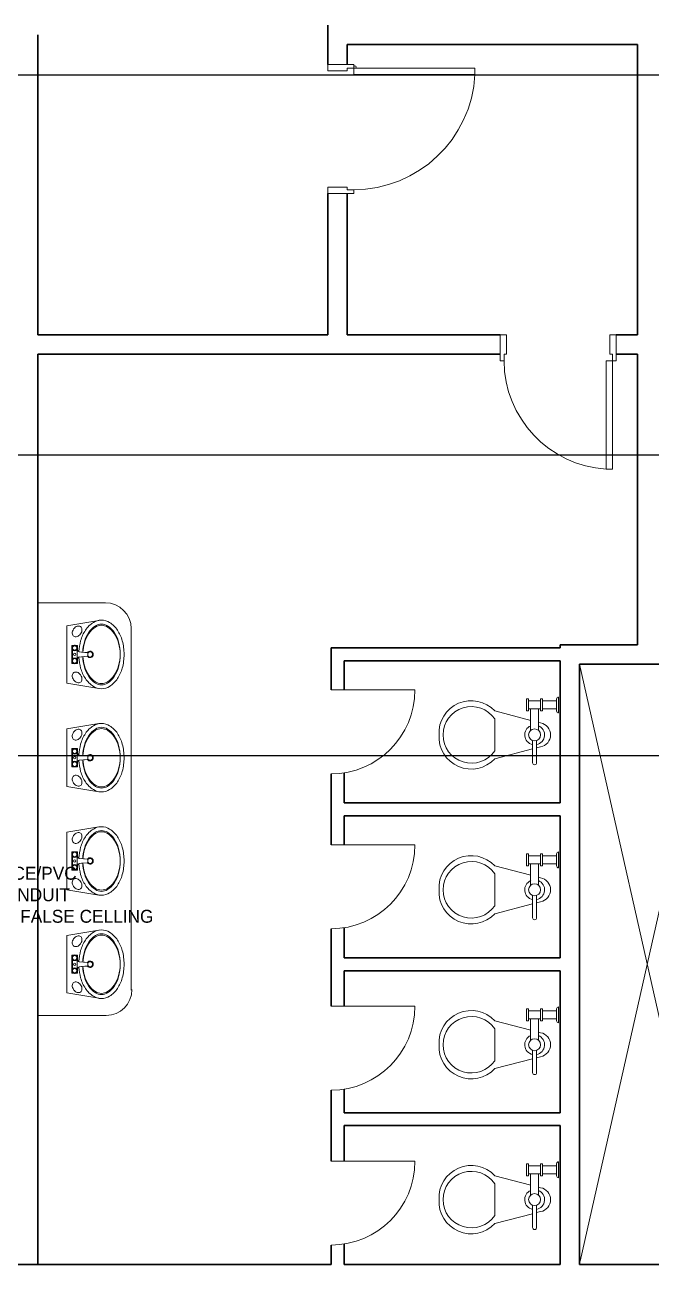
# Model space of a CAD drawing. Extents: x -15 to 163, y 313 to 399.
# Drawn here: x 74.98 to 79.84, y 367.76 to 377.47 of the extents above; entities that cross this region are included whole.
import ezdxf
from ezdxf import colors
from ezdxf.entities.mleader import LeaderData, LeaderLine
from ezdxf.math import Vec2, Vec3

# ---------------------------------------------------------------- set-up
doc = ezdxf.new("R2010")
doc.units = 0
doc.header["$LTSCALE"] = 0.15
for name, color, linetype in [('0 CABLE TRAY', 252, 'Continuous'), ('0 sockets', 252, 'Continuous'), ('bound', 252, 'Continuous')]:
    doc.layers.add(name, color=color, linetype=linetype)
for name, color, linetype, lineweight in [('anal', 252, 'Continuous', 20), ('DOOR', 252, 'Continuous', 20), ('FIXT', 252, 'Continuous', 9), ('sofa', 252, 'Continuous', 9), ('wall', 252, 'Continuous', 30), ('WC', 252, 'Continuous', 9)]:
    doc.layers.add(name, color=color, linetype=linetype, lineweight=lineweight)

# ---------------------------------------------------------------- blocks, each defined once
blk = doc.blocks.new('D100')
at = {"layer": 'DOOR'}
for points in [[(0.03, 0.2), (0.03, 1.14), (0.0785, 1.14), (0.0785, 0.2)], [(0.03, 0.2), (0, 0.2), (0, 0), (0.05, 0), (0.05, 0.15), (0.03, 0.15)], [(0.97, 0.2), (1, 0.2), (1, 0), (0.95, 0), (0.95, 0.15), (0.97, 0.15)]]:
    blk.add_lwpolyline(points, close=True, dxfattribs=at)
blk.add_circle((0.02, 0.21), 0.01, dxfattribs=at)
blk.add_arc((0.0286, 0.2), 0.9414, 0.00288, 86.9663, dxfattribs=at)
blk = doc.blocks.new('ARCH')
at = {"layer": 'anal'}
for p, q in [((75.075, 373), (75.6, 373)), ((75.8, 372.8), (75.8, 370)), ((75.6062, 369.8036), (75.075, 369.8036))]:
    blk.add_line(p, q, dxfattribs=at)
for centre, start, end in [((75.6, 372.8), 0, 90), ((75.6062, 370.0036), 270, 0)]:
    blk.add_arc(centre, 0.2, start, end, dxfattribs=at)
at = {"layer": 'bound', "color": 2}
blk.add_lwpolyline([(91.9019, 377.3479), (94.4258, 377.3479), (94.4258, 312.7217), (-14.9939, 312.7217), (-14.9939, 377.0896), (94.6391, 377.0896)], dxfattribs=at)
at = {"layer": 'DOOR'}
for p, q in [((77.35, 372.325), (78, 372.325)), ((77.35, 371.125), (78, 371.125)), ((77.35, 369.875), (78, 369.875)), ((77.35, 368.675), (78, 368.675))]:
    blk.add_line(p, q, dxfattribs=at)
for points in [[(78.6908, 374.875), (78.6608, 374.875), (78.6608, 375.075), (78.7108, 375.075), (78.7108, 374.925), (78.6908, 374.925)], [(79.5308, 374.875), (79.5608, 374.875), (79.5608, 375.075), (79.5108, 375.075), (79.5108, 374.925), (79.5308, 374.925)], [(79.5308, 374.875), (79.5308, 374.035), (79.4825, 374.035), (79.4825, 374.875)]]:
    blk.add_lwpolyline(points, close=True, dxfattribs=at)
for centre, radius, start, end in [((79.5357, 374.8783), 0.8449, 180.22177, 266.38894), ((77.35, 372.325), 0.65, 270, 0), ((77.35, 371.125), 0.65, 270, 0), ((77.35, 369.875), 0.65, 270, 0), ((77.35, 368.675), 0.65, 270, 0)]:
    blk.add_arc(centre, radius, start, end, dxfattribs=at)
at = {"layer": 'FIXT'}
for p, q in [((75.5501, 372.8639), (75.3, 372.8225)), ((75.3, 372.8225), (75.3, 372.3775)), ((75.3395, 372.67), (75.3395, 372.53)), ((75.3528, 372.67), (75.3395, 372.67)), ((75.344, 372.669), (75.3395, 372.67)), ((75.3509, 372.669), (75.344, 372.669)), ((75.344, 372.669), (75.344, 372.6626)), ((75.3845, 372.67), (75.3712, 372.67)), ((75.38, 372.669), (75.3731, 372.669)), ((75.38, 372.669), (75.3845, 372.67)), ((75.38, 372.669), (75.38, 372.6626)), ((75.3845, 372.67), (75.3845, 372.6391)), ((75.344, 372.6374), (75.344, 372.5626)), ((75.38, 372.6374), (75.38, 372.5626)), ((75.4621, 372.6132), (75.3979, 372.62)), ((75.4621, 372.5867), (75.3979, 372.58)), ((75.4635, 372.614), (75.416, 372.6181)), ((75.4635, 372.586), (75.416, 372.5819)), ((75.4621, 372.6132), (75.4635, 372.614)), ((75.4621, 372.5867), (75.4635, 372.586)), ((75.344, 372.531), (75.3395, 372.53)), ((75.3528, 372.53), (75.3395, 372.53)), ((75.344, 372.531), (75.344, 372.5374)), ((75.3509, 372.531), (75.344, 372.531)), ((75.3845, 372.53), (75.3712, 372.53)), ((75.38, 372.531), (75.3731, 372.531)), ((75.38, 372.531), (75.38, 372.5374)), ((75.38, 372.531), (75.3845, 372.53)), ((75.3845, 372.53), (75.3845, 372.5609)), ((75.3, 372.3775), (75.5501, 372.3361)), ((75.5501, 372.0639), (75.3, 372.0225)), ((75.3, 372.0225), (75.3, 371.5775)), ((75.3395, 371.87), (75.3395, 371.73)), ((75.3528, 371.87), (75.3395, 371.87)), ((75.344, 371.869), (75.3395, 371.87)), ((75.3509, 371.869), (75.344, 371.869)), ((75.344, 371.869), (75.344, 371.8626)), ((75.344, 371.8374), (75.344, 371.7626)), ((75.3845, 371.87), (75.3712, 371.87)), ((75.38, 371.869), (75.3731, 371.869)), ((75.38, 371.869), (75.3845, 371.87)), ((75.38, 371.869), (75.38, 371.8626)), ((75.38, 371.8374), (75.38, 371.7626)), ((75.3845, 371.87), (75.3845, 371.8391)), ((75.4621, 371.8132), (75.3979, 371.82)), ((75.4635, 371.814), (75.416, 371.8181)), ((75.4621, 371.8132), (75.4635, 371.814)), ((75.344, 371.731), (75.3395, 371.73)), ((75.3528, 371.73), (75.3395, 371.73)), ((75.344, 371.731), (75.344, 371.7374)), ((75.3509, 371.731), (75.344, 371.731)), ((75.3845, 371.73), (75.3712, 371.73)), ((75.38, 371.731), (75.3731, 371.731)), ((75.38, 371.731), (75.38, 371.7374)), ((75.38, 371.731), (75.3845, 371.73)), ((75.3845, 371.73), (75.3845, 371.7609)), ((75.4621, 371.7867), (75.3979, 371.78)), ((75.4635, 371.786), (75.416, 371.7819)), ((75.4621, 371.7867), (75.4635, 371.786)), ((75.3, 371.5775), (75.5501, 371.5361)), ((75.5501, 371.2639), (75.3, 371.2225)), ((75.3, 371.2225), (75.3, 370.7775)), ((75.3395, 371.07), (75.3395, 370.93)), ((75.3528, 371.07), (75.3395, 371.07)), ((75.344, 371.069), (75.3395, 371.07)), ((75.3509, 371.069), (75.344, 371.069)), ((75.344, 371.069), (75.344, 371.0626)), ((75.344, 371.0374), (75.344, 370.9626)), ((75.3845, 371.07), (75.3712, 371.07)), ((75.38, 371.069), (75.3731, 371.069)), ((75.38, 371.069), (75.3845, 371.07)), ((75.38, 371.069), (75.38, 371.0626)), ((75.38, 371.0374), (75.38, 370.9626)), ((75.3845, 371.07), (75.3845, 371.0391)), ((75.4621, 371.0132), (75.3979, 371.02)), ((75.4635, 371.014), (75.416, 371.0181)), ((75.344, 370.931), (75.3395, 370.93)), ((75.3528, 370.93), (75.3395, 370.93)), ((75.344, 370.931), (75.344, 370.9374)), ((75.3509, 370.931), (75.344, 370.931)), ((75.3845, 370.93), (75.3712, 370.93)), ((75.38, 370.931), (75.3731, 370.931)), ((75.38, 370.931), (75.38, 370.9374)), ((75.38, 370.931), (75.3845, 370.93)), ((75.3845, 370.93), (75.3845, 370.9609)), ((75.4621, 370.9867), (75.3979, 370.98)), ((75.4635, 370.986), (75.416, 370.9819)), ((75.4621, 371.0132), (75.4635, 371.014)), ((75.4621, 370.9867), (75.4635, 370.986)), ((75.3, 370.7775), (75.5501, 370.7361)), ((75.5501, 370.4639), (75.3, 370.4225)), ((75.3, 370.4225), (75.3, 369.9775)), ((75.3395, 370.27), (75.3395, 370.13)), ((75.3528, 370.27), (75.3395, 370.27)), ((75.344, 370.269), (75.3395, 370.27)), ((75.3509, 370.269), (75.344, 370.269)), ((75.344, 370.269), (75.344, 370.2626)), ((75.3845, 370.27), (75.3712, 370.27)), ((75.38, 370.269), (75.3731, 370.269)), ((75.38, 370.269), (75.3845, 370.27)), ((75.38, 370.269), (75.38, 370.2626)), ((75.3845, 370.27), (75.3845, 370.2391)), ((75.344, 370.2374), (75.344, 370.1626)), ((75.38, 370.2374), (75.38, 370.1626)), ((75.3845, 370.13), (75.3845, 370.1609)), ((75.4621, 370.2132), (75.3979, 370.22)), ((75.4621, 370.1867), (75.3979, 370.18)), ((75.4635, 370.214), (75.416, 370.2181)), ((75.4635, 370.186), (75.416, 370.1819)), ((75.4621, 370.2132), (75.4635, 370.214)), ((75.4621, 370.1867), (75.4635, 370.186)), ((75.344, 370.131), (75.3395, 370.13)), ((75.3528, 370.13), (75.3395, 370.13)), ((75.344, 370.131), (75.344, 370.1374)), ((75.3509, 370.131), (75.344, 370.131)), ((75.3845, 370.13), (75.3712, 370.13)), ((75.38, 370.131), (75.3731, 370.131)), ((75.38, 370.131), (75.38, 370.1374)), ((75.38, 370.131), (75.3845, 370.13)), ((75.3, 369.9775), (75.5501, 369.9361))]:
    blk.add_line(p, q, dxfattribs=at)
for centre, radius in [((75.362, 372.65), 0.022), ((75.362, 372.55), 0.022), ((75.362, 372.65), 0.0173), ((75.362, 372.6), 0.0095), ((75.362, 372.55), 0.0173), ((75.362, 371.85), 0.022), ((75.362, 371.85), 0.0173), ((75.362, 371.8), 0.0095), ((75.362, 371.75), 0.022), ((75.362, 371.75), 0.0173), ((75.362, 371.05), 0.022), ((75.362, 371.05), 0.0173), ((75.362, 370.95), 0.022), ((75.362, 370.95), 0.0173), ((75.362, 371), 0.0095), ((75.362, 370.25), 0.022), ((75.362, 370.25), 0.0173), ((75.362, 370.15), 0.022), ((75.362, 370.15), 0.0173), ((75.362, 370.2), 0.0095)]:
    blk.add_circle(centre, radius, dxfattribs=at)
for centre, radius, start, end in [((75.5695, 372.7469), 0.1186, 90, 122.07252), ((75.5695, 372.7469), 0.1186, 57.92748, 90), ((75.3908, 372.7656), 0.0477, 162.15178, 181.68972), ((75.4056, 372.7608), 0.0632, 145, 162.15178), ((75.4056, 372.7608), 0.0632, 127.84822, 145), ((75.3961, 372.7731), 0.0477, 108.31028, 127.84822), ((75.3924, 372.7842), 0.036, 84.07048, 108.31028), ((75.3936, 372.7965), 0.0237, 55, 84.07048), ((75.3936, 372.7965), 0.0237, 25.92952, 55), ((75.3561, 372.7955), 0.0632, 325, 342.15178), ((75.6836, 372.6303), 0.2855, 146.53462, 164.68757), ((75.3826, 372.7911), 0.036, 1.68972, 25.92952), ((75.3708, 372.7908), 0.0477, 342.15178, 1.68972), ((75.6836, 372.6303), 0.2555, 146.53462, 164.68757), ((75.6136, 372.6766), 0.2016, 122.07252, 146.53462), ((75.6136, 372.6766), 0.1716, 122.07252, 146.53462), ((75.6136, 372.6666), 0.1716, 122.07252, 146.53462), ((75.5695, 372.7469), 0.0886, 90, 122.07252), ((75.5695, 372.7369), 0.0886, 90, 122.07252), ((75.5695, 372.7469), 0.0886, 57.92748, 90), ((75.5695, 372.7369), 0.0886, 57.92748, 90), ((75.5254, 372.6766), 0.1716, 33.46538, 57.92748), ((75.5254, 372.6666), 0.1716, 33.46538, 57.92748), ((75.5254, 372.6766), 0.2016, 33.46538, 57.92748), ((75.4554, 372.6303), 0.2555, 15.31243, 33.46538), ((75.4554, 372.6303), 0.2855, 15.31243, 33.46538), ((75.3791, 372.7653), 0.036, 181.68972, 205.92952), ((75.368, 372.7599), 0.0237, 205.92952, 235), ((75.362, 372.6787), 0.0115, 225.8561, 314.1439), ((75.368, 372.7599), 0.0237, 235, 264.07048), ((75.3693, 372.7721), 0.036, 264.07048, 288.31028), ((75.3656, 372.7832), 0.0477, 288.31028, 307.84822), ((75.7943, 372.6), 0.4003, 164.68757, 176.8829), ((75.3561, 372.7955), 0.0632, 307.84822, 325), ((75.7943, 372.6), 0.3703, 164.68757, 177.31327), ((75.7943, 372.59), 0.3703, 164.68757, 175.77096), ((75.6836, 372.6203), 0.2555, 146.53462, 164.68757), ((75.4554, 372.6203), 0.2555, 15.31243, 33.46538), ((75.3447, 372.6), 0.3703, 0, 15.31243), ((75.3447, 372.59), 0.3703, 1.54763, 15.31243), ((75.3447, 372.6), 0.4003, 0, 15.31243), ((75.3333, 372.65), 0.0115, 315.8561, 44.1439), ((75.362, 372.6213), 0.0115, 45.8561, 134.1439), ((75.3907, 372.65), 0.0115, 135.8561, 224.1439), ((75.4, 372.6399), 0.02, 186.65267, 264.02226), ((75.4, 372.5601), 0.02, 95.97774, 173.34733), ((75.4045, 372.6391), 0.02, 180, 254.93868), ((75.4045, 372.5609), 0.02, 105.06132, 180), ((75.7943, 372.6), 0.4003, 183.1171, 195.31243), ((75.7943, 372.6), 0.3703, 182.68673, 195.31243), ((75.7943, 372.61), 0.3703, 184.22904, 195.31243), ((75.481, 372.6), 0.025, 211.88267, 148.11733), ((75.3652, 372.6), 0.0978, 352.2121, 7.7879), ((75.3655, 372.6), 0.099, 351.872, 8.128), ((75.481, 372.6), 0.02, 90, 148.50071), ((75.481, 372.6), 0.02, 211.49929, 270), ((75.481, 372.6), 0.02, 270, 90), ((75.3447, 372.6), 0.3703, 344.68757, 0), ((75.3447, 372.61), 0.3703, 344.68757, 358.45237), ((75.3447, 372.6), 0.4003, 344.68757, 0), ((75.3333, 372.55), 0.0115, 315.8561, 44.1439), ((75.362, 372.5787), 0.0115, 225.8561, 314.1439), ((75.362, 372.5213), 0.0115, 45.8561, 134.1439), ((75.3907, 372.55), 0.0115, 135.8561, 224.1439), ((75.6836, 372.5697), 0.2855, 195.31243, 213.46538), ((75.6836, 372.5797), 0.2555, 195.31243, 213.46538), ((75.6836, 372.5697), 0.2555, 195.31243, 213.46538), ((75.4554, 372.5797), 0.2555, 326.53462, 344.68757), ((75.4554, 372.5697), 0.2555, 326.53462, 344.68757), ((75.4554, 372.5697), 0.2855, 326.53462, 344.68757), ((75.3791, 372.4347), 0.036, 154.07048, 178.31028), ((75.3908, 372.4344), 0.0477, 178.31028, 197.84822), ((75.4056, 372.4392), 0.0632, 197.84822, 215), ((75.368, 372.4401), 0.0237, 125, 154.07048), ((75.4056, 372.4392), 0.0632, 215, 232.15178), ((75.368, 372.4401), 0.0237, 95.92952, 125), ((75.3693, 372.4279), 0.036, 71.68972, 95.92952), ((75.3961, 372.4269), 0.0477, 232.15178, 251.68972), ((75.3656, 372.4168), 0.0477, 52.15178, 71.68972), ((75.3924, 372.4158), 0.036, 251.68972, 275.92952), ((75.3561, 372.4045), 0.0632, 35, 52.15178), ((75.3936, 372.4035), 0.0237, 275.92952, 305), ((75.3936, 372.4035), 0.0237, 305, 334.07048), ((75.3561, 372.4045), 0.0632, 17.84822, 35), ((75.3826, 372.4089), 0.036, 334.07048, 358.31028), ((75.3708, 372.4092), 0.0477, 358.31028, 17.84822), ((75.6136, 372.5234), 0.2016, 213.46538, 237.92748), ((75.6136, 372.5334), 0.1716, 213.46538, 237.92748), ((75.6136, 372.5234), 0.1716, 213.46538, 237.92748), ((75.5695, 372.4631), 0.0886, 237.92748, 270), ((75.5695, 372.4531), 0.0886, 237.92748, 270), ((75.5695, 372.4631), 0.0886, 270, 302.07252), ((75.5695, 372.4531), 0.0886, 270, 302.07252), ((75.5254, 372.5334), 0.1716, 302.07252, 326.53462), ((75.5254, 372.5234), 0.1716, 302.07252, 326.53462), ((75.5254, 372.5234), 0.2016, 302.07252, 326.53462), ((75.5695, 372.4531), 0.1186, 237.92748, 270), ((75.5695, 372.4531), 0.1186, 270, 302.07252), ((75.4056, 371.9608), 0.0632, 145, 162.15178), ((75.4056, 371.9608), 0.0632, 127.84822, 145), ((75.3961, 371.9731), 0.0477, 108.31028, 127.84822), ((75.3924, 371.9842), 0.036, 84.07048, 108.31028), ((75.3936, 371.9965), 0.0237, 55, 84.07048), ((75.3936, 371.9965), 0.0237, 25.92952, 55), ((75.3826, 371.9911), 0.036, 1.68972, 25.92952), ((75.3708, 371.9908), 0.0477, 342.15178, 1.68972), ((75.6136, 371.8766), 0.2016, 122.07252, 146.53462), ((75.6136, 371.8766), 0.1716, 122.07252, 146.53462), ((75.6136, 371.8666), 0.1716, 122.07252, 146.53462), ((75.5695, 371.9469), 0.1186, 90, 122.07252), ((75.5695, 371.9469), 0.0886, 90, 122.07252), ((75.5695, 371.9369), 0.0886, 90, 122.07252), ((75.5695, 371.9469), 0.1186, 57.92748, 90), ((75.5695, 371.9469), 0.0886, 57.92748, 90), ((75.5695, 371.9369), 0.0886, 57.92748, 90), ((75.5254, 371.8766), 0.1716, 33.46538, 57.92748), ((75.5254, 371.8666), 0.1716, 33.46538, 57.92748), ((75.5254, 371.8766), 0.2016, 33.46538, 57.92748), ((75.3908, 371.9656), 0.0477, 162.15178, 181.68972), ((75.3791, 371.9653), 0.036, 181.68972, 205.92952), ((75.368, 371.9599), 0.0237, 205.92952, 235), ((75.368, 371.9599), 0.0237, 235, 264.07048), ((75.3693, 371.9721), 0.036, 264.07048, 288.31028), ((75.3656, 371.9832), 0.0477, 288.31028, 307.84822), ((75.7943, 371.8), 0.4003, 164.68757, 176.8829), ((75.3561, 371.9955), 0.0632, 307.84822, 325), ((75.3561, 371.9955), 0.0632, 325, 342.15178), ((75.6836, 371.8303), 0.2855, 146.53462, 164.68757), ((75.7943, 371.8), 0.3703, 164.68757, 177.31327), ((75.6836, 371.8303), 0.2555, 146.53462, 164.68757), ((75.6836, 371.8203), 0.2555, 146.53462, 164.68757), ((75.4554, 371.8303), 0.2555, 15.31243, 33.46538), ((75.4554, 371.8203), 0.2555, 15.31243, 33.46538), ((75.4554, 371.8303), 0.2855, 15.31243, 33.46538), ((75.3447, 371.8), 0.3703, 0, 15.31243), ((75.3447, 371.8), 0.4003, 0, 15.31243), ((75.3333, 371.85), 0.0115, 315.8561, 44.1439), ((75.362, 371.8787), 0.0115, 225.8561, 314.1439), ((75.362, 371.8213), 0.0115, 45.8561, 134.1439), ((75.3907, 371.85), 0.0115, 135.8561, 224.1439), ((75.4, 371.8399), 0.02, 186.65267, 264.02226), ((75.4045, 371.8391), 0.02, 180, 254.93868), ((75.7943, 371.79), 0.3703, 164.68757, 175.77096), ((75.481, 371.8), 0.025, 211.88267, 148.11733), ((75.3652, 371.8), 0.0978, 352.2121, 7.7879), ((75.3655, 371.8), 0.099, 351.872, 8.128), ((75.481, 371.8), 0.02, 90, 148.50071), ((75.481, 371.8), 0.02, 270, 90), ((75.3447, 371.79), 0.3703, 1.54763, 15.31243), ((75.3447, 371.8), 0.3703, 344.68757, 0), ((75.3447, 371.81), 0.3703, 344.68757, 358.45237), ((75.3447, 371.8), 0.4003, 344.68757, 0), ((75.3333, 371.75), 0.0115, 315.8561, 44.1439), ((75.362, 371.7787), 0.0115, 225.8561, 314.1439), ((75.362, 371.7213), 0.0115, 45.8561, 134.1439), ((75.3907, 371.75), 0.0115, 135.8561, 224.1439), ((75.4, 371.7601), 0.02, 95.97774, 173.34733), ((75.4045, 371.7609), 0.02, 105.06132, 180), ((75.7943, 371.8), 0.4003, 183.1171, 195.31243), ((75.7943, 371.8), 0.3703, 182.68673, 195.31243), ((75.7943, 371.81), 0.3703, 184.22904, 195.31243), ((75.6836, 371.7797), 0.2555, 195.31243, 213.46538), ((75.6836, 371.7697), 0.2555, 195.31243, 213.46538), ((75.481, 371.8), 0.02, 211.49929, 270), ((75.4554, 371.7797), 0.2555, 326.53462, 344.68757), ((75.4554, 371.7697), 0.2555, 326.53462, 344.68757), ((75.3791, 371.6347), 0.036, 154.07048, 178.31028), ((75.3908, 371.6344), 0.0477, 178.31028, 197.84822), ((75.4056, 371.6392), 0.0632, 197.84822, 215), ((75.368, 371.6401), 0.0237, 125, 154.07048), ((75.4056, 371.6392), 0.0632, 215, 232.15178), ((75.368, 371.6401), 0.0237, 95.92952, 125), ((75.3693, 371.6279), 0.036, 71.68972, 95.92952), ((75.3656, 371.6168), 0.0477, 52.15178, 71.68972), ((75.3561, 371.6045), 0.0632, 35, 52.15178), ((75.3561, 371.6045), 0.0632, 17.84822, 35), ((75.6836, 371.7697), 0.2855, 195.31243, 213.46538), ((75.3826, 371.6089), 0.036, 334.07048, 358.31028), ((75.3708, 371.6092), 0.0477, 358.31028, 17.84822), ((75.6136, 371.7234), 0.2016, 213.46538, 237.92748), ((75.6136, 371.7334), 0.1716, 213.46538, 237.92748), ((75.6136, 371.7234), 0.1716, 213.46538, 237.92748), ((75.5254, 371.7334), 0.1716, 302.07252, 326.53462), ((75.5254, 371.7234), 0.1716, 302.07252, 326.53462), ((75.5254, 371.7234), 0.2016, 302.07252, 326.53462), ((75.4554, 371.7697), 0.2855, 326.53462, 344.68757), ((75.3961, 371.6269), 0.0477, 232.15178, 251.68972), ((75.3924, 371.6158), 0.036, 251.68972, 275.92952), ((75.3936, 371.6035), 0.0237, 275.92952, 305), ((75.3936, 371.6035), 0.0237, 305, 334.07048), ((75.5695, 371.6531), 0.1186, 237.92748, 270), ((75.5695, 371.6631), 0.0886, 237.92748, 270), ((75.5695, 371.6531), 0.0886, 237.92748, 270), ((75.5695, 371.6631), 0.0886, 270, 302.07252), ((75.5695, 371.6531), 0.0886, 270, 302.07252), ((75.5695, 371.6531), 0.1186, 270, 302.07252), ((75.3961, 371.1731), 0.0477, 108.31028, 127.84822), ((75.3924, 371.1842), 0.036, 84.07048, 108.31028), ((75.3936, 371.1965), 0.0237, 55, 84.07048), ((75.3936, 371.1965), 0.0237, 25.92952, 55), ((75.6136, 371.0766), 0.2016, 122.07252, 146.53462), ((75.6136, 371.0766), 0.1716, 122.07252, 146.53462), ((75.6136, 371.0666), 0.1716, 122.07252, 146.53462), ((75.5695, 371.1469), 0.1186, 90, 122.07252), ((75.5695, 371.1469), 0.0886, 90, 122.07252), ((75.5695, 371.1369), 0.0886, 90, 122.07252), ((75.5695, 371.1469), 0.1186, 57.92748, 90), ((75.5695, 371.1469), 0.0886, 57.92748, 90), ((75.5695, 371.1369), 0.0886, 57.92748, 90), ((75.5254, 371.0766), 0.1716, 33.46538, 57.92748), ((75.5254, 371.0666), 0.1716, 33.46538, 57.92748), ((75.5254, 371.0766), 0.2016, 33.46538, 57.92748), ((75.3908, 371.1656), 0.0477, 162.15178, 181.68972), ((75.3791, 371.1653), 0.036, 181.68972, 205.92952), ((75.4056, 371.1608), 0.0632, 145, 162.15178), ((75.368, 371.1599), 0.0237, 205.92952, 235), ((75.4056, 371.1608), 0.0632, 127.84822, 145), ((75.368, 371.1599), 0.0237, 235, 264.07048), ((75.3693, 371.1721), 0.036, 264.07048, 288.31028), ((75.3656, 371.1832), 0.0477, 288.31028, 307.84822), ((75.3561, 371.1955), 0.0632, 307.84822, 325), ((75.3561, 371.1955), 0.0632, 325, 342.15178), ((75.6836, 371.0303), 0.2855, 146.53462, 164.68757), ((75.3826, 371.1911), 0.036, 1.68972, 25.92952), ((75.3708, 371.1908), 0.0477, 342.15178, 1.68972), ((75.6836, 371.0303), 0.2555, 146.53462, 164.68757), ((75.6836, 371.0203), 0.2555, 146.53462, 164.68757), ((75.4554, 371.0303), 0.2555, 15.31243, 33.46538), ((75.4554, 371.0203), 0.2555, 15.31243, 33.46538), ((75.4554, 371.0303), 0.2855, 15.31243, 33.46538), ((75.3333, 371.05), 0.0115, 315.8561, 44.1439), ((75.362, 371.0787), 0.0115, 225.8561, 314.1439), ((75.362, 371.0213), 0.0115, 45.8561, 134.1439), ((75.3907, 371.05), 0.0115, 135.8561, 224.1439), ((75.4, 371.0399), 0.02, 186.65267, 264.02226), ((75.4045, 371.0391), 0.02, 180, 254.93868), ((75.7943, 371), 0.4003, 164.68757, 176.8829), ((75.7943, 371), 0.3703, 164.68757, 177.31327), ((75.7943, 370.99), 0.3703, 164.68757, 175.77096), ((75.481, 371), 0.025, 211.88267, 148.11733), ((75.481, 371), 0.02, 90, 148.50071), ((75.481, 371), 0.02, 270, 90), ((75.3447, 371), 0.3703, 0, 15.31243), ((75.3447, 370.99), 0.3703, 1.54763, 15.31243), ((75.3447, 371), 0.4003, 0, 15.31243), ((75.3333, 370.95), 0.0115, 315.8561, 44.1439), ((75.362, 370.9787), 0.0115, 225.8561, 314.1439), ((75.362, 370.9213), 0.0115, 45.8561, 134.1439), ((75.3907, 370.95), 0.0115, 135.8561, 224.1439), ((75.4, 370.9601), 0.02, 95.97774, 173.34733), ((75.4045, 370.9609), 0.02, 105.06132, 180), ((75.7943, 371), 0.4003, 183.1171, 195.31243), ((75.7943, 371), 0.3703, 182.68673, 195.31243), ((75.7943, 371.01), 0.3703, 184.22904, 195.31243), ((75.3652, 371), 0.0978, 352.2121, 7.7879), ((75.3655, 371), 0.099, 351.872, 8.128), ((75.481, 371), 0.02, 211.49929, 270), ((75.3447, 371), 0.3703, 344.68757, 0), ((75.3447, 371.01), 0.3703, 344.68757, 358.45237), ((75.3447, 371), 0.4003, 344.68757, 0), ((75.3791, 370.8347), 0.036, 154.07048, 178.31028), ((75.3908, 370.8344), 0.0477, 178.31028, 197.84822), ((75.368, 370.8401), 0.0237, 125, 154.07048), ((75.368, 370.8401), 0.0237, 95.92952, 125), ((75.3693, 370.8279), 0.036, 71.68972, 95.92952), ((75.3656, 370.8168), 0.0477, 52.15178, 71.68972), ((75.3561, 370.8045), 0.0632, 35, 52.15178), ((75.3561, 370.8045), 0.0632, 17.84822, 35), ((75.6836, 370.9697), 0.2855, 195.31243, 213.46538), ((75.3708, 370.8092), 0.0477, 358.31028, 17.84822), ((75.6836, 370.9797), 0.2555, 195.31243, 213.46538), ((75.6836, 370.9697), 0.2555, 195.31243, 213.46538), ((75.6136, 370.9334), 0.1716, 213.46538, 237.92748), ((75.6136, 370.9234), 0.1716, 213.46538, 237.92748), ((75.5254, 370.9334), 0.1716, 302.07252, 326.53462), ((75.5254, 370.9234), 0.1716, 302.07252, 326.53462), ((75.4554, 370.9797), 0.2555, 326.53462, 344.68757), ((75.4554, 370.9697), 0.2555, 326.53462, 344.68757), ((75.4554, 370.9697), 0.2855, 326.53462, 344.68757), ((75.4056, 370.8392), 0.0632, 197.84822, 215), ((75.4056, 370.8392), 0.0632, 215, 232.15178), ((75.3961, 370.8269), 0.0477, 232.15178, 251.68972), ((75.3924, 370.8158), 0.036, 251.68972, 275.92952), ((75.3936, 370.8035), 0.0237, 275.92952, 305), ((75.3936, 370.8035), 0.0237, 305, 334.07048), ((75.3826, 370.8089), 0.036, 334.07048, 358.31028), ((75.6136, 370.9234), 0.2016, 213.46538, 237.92748), ((75.5695, 370.8531), 0.1186, 237.92748, 270), ((75.5695, 370.8631), 0.0886, 237.92748, 270), ((75.5695, 370.8531), 0.0886, 237.92748, 270), ((75.5695, 370.8631), 0.0886, 270, 302.07252), ((75.5695, 370.8531), 0.0886, 270, 302.07252), ((75.5695, 370.8531), 0.1186, 270, 302.07252), ((75.5254, 370.9234), 0.2016, 302.07252, 326.53462), ((75.6136, 370.2766), 0.2016, 122.07252, 146.53462), ((75.5695, 370.3469), 0.1186, 90, 122.07252), ((75.5695, 370.3469), 0.0886, 90, 122.07252), ((75.5695, 370.3469), 0.1186, 57.92748, 90), ((75.5695, 370.3469), 0.0886, 57.92748, 90), ((75.5254, 370.2766), 0.2016, 33.46538, 57.92748), ((75.3908, 370.3656), 0.0477, 162.15178, 181.68972), ((75.3791, 370.3653), 0.036, 181.68972, 205.92952), ((75.4056, 370.3608), 0.0632, 145, 162.15178), ((75.368, 370.3599), 0.0237, 205.92952, 235), ((75.4056, 370.3608), 0.0632, 127.84822, 145), ((75.368, 370.3599), 0.0237, 235, 264.07048), ((75.3693, 370.3721), 0.036, 264.07048, 288.31028), ((75.3961, 370.3731), 0.0477, 108.31028, 127.84822), ((75.3656, 370.3832), 0.0477, 288.31028, 307.84822), ((75.3924, 370.3842), 0.036, 84.07048, 108.31028), ((75.3561, 370.3955), 0.0632, 307.84822, 325), ((75.3936, 370.3965), 0.0237, 55, 84.07048), ((75.3936, 370.3965), 0.0237, 25.92952, 55), ((75.3561, 370.3955), 0.0632, 325, 342.15178), ((75.6836, 370.2303), 0.2855, 146.53462, 164.68757), ((75.3826, 370.3911), 0.036, 1.68972, 25.92952), ((75.3708, 370.3908), 0.0477, 342.15178, 1.68972), ((75.6836, 370.2303), 0.2555, 146.53462, 164.68757), ((75.6836, 370.2203), 0.2555, 146.53462, 164.68757), ((75.6136, 370.2766), 0.1716, 122.07252, 146.53462), ((75.6136, 370.2666), 0.1716, 122.07252, 146.53462), ((75.5695, 370.3369), 0.0886, 90, 122.07252), ((75.5695, 370.3369), 0.0886, 57.92748, 90), ((75.5254, 370.2766), 0.1716, 33.46538, 57.92748), ((75.5254, 370.2666), 0.1716, 33.46538, 57.92748), ((75.4554, 370.2303), 0.2555, 15.31243, 33.46538), ((75.4554, 370.2203), 0.2555, 15.31243, 33.46538), ((75.4554, 370.2303), 0.2855, 15.31243, 33.46538), ((75.3333, 370.25), 0.0115, 315.8561, 44.1439), ((75.362, 370.2787), 0.0115, 225.8561, 314.1439), ((75.3907, 370.25), 0.0115, 135.8561, 224.1439), ((75.7943, 370.2), 0.4003, 164.68757, 176.8829), ((75.7943, 370.2), 0.3703, 164.68757, 177.31327), ((75.7943, 370.19), 0.3703, 164.68757, 175.77096), ((75.3447, 370.2), 0.3703, 0, 15.31243), ((75.3447, 370.19), 0.3703, 1.54763, 15.31243), ((75.3447, 370.2), 0.4003, 0, 15.31243), ((75.3333, 370.15), 0.0115, 315.8561, 44.1439), ((75.362, 370.2213), 0.0115, 45.8561, 134.1439), ((75.362, 370.1787), 0.0115, 225.8561, 314.1439), ((75.3907, 370.15), 0.0115, 135.8561, 224.1439), ((75.4, 370.2399), 0.02, 186.65267, 264.02226), ((75.4, 370.1601), 0.02, 95.97774, 173.34733), ((75.4045, 370.2391), 0.02, 180, 254.93868), ((75.4045, 370.1609), 0.02, 105.06132, 180), ((75.7943, 370.2), 0.4003, 183.1171, 195.31243), ((75.7943, 370.2), 0.3703, 182.68673, 195.31243), ((75.7943, 370.21), 0.3703, 184.22904, 195.31243), ((75.481, 370.2), 0.025, 211.88267, 148.11733), ((75.3652, 370.2), 0.0978, 352.2121, 7.7879), ((75.3655, 370.2), 0.099, 351.872, 8.128), ((75.481, 370.2), 0.02, 90, 148.50071), ((75.481, 370.2), 0.02, 211.49929, 270), ((75.481, 370.2), 0.02, 270, 90), ((75.3447, 370.2), 0.3703, 344.68757, 0), ((75.3447, 370.21), 0.3703, 344.68757, 358.45237), ((75.3447, 370.2), 0.4003, 344.68757, 0), ((75.3791, 370.0347), 0.036, 154.07048, 178.31028), ((75.368, 370.0401), 0.0237, 125, 154.07048), ((75.362, 370.1213), 0.0115, 45.8561, 134.1439), ((75.368, 370.0401), 0.0237, 95.92952, 125), ((75.3693, 370.0279), 0.036, 71.68972, 95.92952), ((75.3656, 370.0168), 0.0477, 52.15178, 71.68972), ((75.3561, 370.0045), 0.0632, 35, 52.15178), ((75.6836, 370.1697), 0.2855, 195.31243, 213.46538), ((75.6836, 370.1797), 0.2555, 195.31243, 213.46538), ((75.6836, 370.1697), 0.2555, 195.31243, 213.46538), ((75.4554, 370.1797), 0.2555, 326.53462, 344.68757), ((75.4554, 370.1697), 0.2555, 326.53462, 344.68757), ((75.4554, 370.1697), 0.2855, 326.53462, 344.68757), ((75.3908, 370.0344), 0.0477, 178.31028, 197.84822), ((75.4056, 370.0392), 0.0632, 197.84822, 215), ((75.4056, 370.0392), 0.0632, 215, 232.15178), ((75.3961, 370.0269), 0.0477, 232.15178, 251.68972), ((75.3924, 370.0158), 0.036, 251.68972, 275.92952), ((75.3936, 370.0035), 0.0237, 275.92952, 305), ((75.3936, 370.0035), 0.0237, 305, 334.07048), ((75.3561, 370.0045), 0.0632, 17.84822, 35), ((75.3826, 370.0089), 0.036, 334.07048, 358.31028), ((75.3708, 370.0092), 0.0477, 358.31028, 17.84822), ((75.6136, 370.1234), 0.2016, 213.46538, 237.92748), ((75.6136, 370.1334), 0.1716, 213.46538, 237.92748), ((75.6136, 370.1234), 0.1716, 213.46538, 237.92748), ((75.5695, 370.0531), 0.1186, 237.92748, 270), ((75.5695, 370.0631), 0.0886, 237.92748, 270), ((75.5695, 370.0531), 0.0886, 237.92748, 270), ((75.5695, 370.0631), 0.0886, 270, 302.07252), ((75.5695, 370.0531), 0.0886, 270, 302.07252), ((75.5695, 370.0531), 0.1186, 270, 302.07252), ((75.5254, 370.1334), 0.1716, 302.07252, 326.53462), ((75.5254, 370.1234), 0.1716, 302.07252, 326.53462), ((75.5254, 370.1234), 0.2016, 302.07252, 326.53462)]:
    blk.add_arc(centre, radius, start, end, dxfattribs=at)
at = {"layer": 'sofa'}
for p, q in [((80.3194, 367.9), (79.275, 372.525)), ((80.325, 372.525), (79.2806, 367.9))]:
    blk.add_line(p, q, dxfattribs=at)
at = {"layer": 'wall'}
for p, q in [((77.325, 377.475), (77.325, 377.17)), ((75.075, 375.075), (75.075, 377.4)), ((79.725, 377.325), (77.475, 377.325)), ((77.475, 377.325), (77.475, 377.17)), ((79.725, 377.325), (79.725, 375.075)), ((77.325, 376.17), (77.325, 375.075)), ((77.475, 376.17), (77.475, 375.075)), ((75.075, 375.075), (77.325, 375.075)), ((77.475, 375.075), (78.6608, 375.075)), ((79.5608, 375.075), (79.725, 375.075)), ((75.075, 374.925), (78.6608, 374.925)), ((75.075, 367.875), (75.075, 374.925)), ((79.5608, 374.925), (79.725, 374.925)), ((79.725, 372.675), (79.725, 374.925)), ((79.125, 372.675), (79.125, 372.65)), ((79.725, 372.675), (79.125, 372.675)), ((77.35, 372.65), (77.35, 372.325)), ((79.125, 372.65), (77.35, 372.65)), ((77.45, 372.55), (77.45, 372.325)), ((79.125, 372.55), (77.45, 372.55)), ((79.125, 372.55), (79.125, 371.45)), ((79.8, 372.525), (79.275, 372.525)), ((79.275, 372.525), (79.275, 367.875)), ((79.8, 372.525), (80.325, 372.525)), ((77.35, 371.675), (77.35, 371.125)), ((77.45, 371.6827), (77.45, 371.45)), ((79.125, 371.45), (77.45, 371.45)), ((79.125, 371.35), (77.45, 371.35)), ((77.45, 371.35), (77.45, 371.125)), ((79.125, 371.35), (79.125, 370.25)), ((77.35, 370.475), (77.35, 369.875)), ((77.45, 370.4827), (77.45, 370.25)), ((79.125, 370.25), (77.45, 370.25)), ((79.125, 370.15), (77.45, 370.15)), ((77.45, 370.15), (77.45, 369.875)), ((79.125, 370.15), (79.125, 369.05)), ((77.35, 369.225), (77.35, 368.675)), ((77.45, 369.2327), (77.45, 369.05)), ((79.125, 369.05), (77.45, 369.05)), ((79.125, 368.95), (77.45, 368.95)), ((77.45, 368.95), (77.45, 368.675)), ((79.125, 368.95), (79.125, 367.875)), ((77.35, 368.025), (77.35, 367.875)), ((77.45, 368.0327), (77.45, 367.875)), ((72.375, 367.875), (77.35, 367.875)), ((77.35, 367.875), (75.075, 367.875)), ((79.125, 367.875), (77.45, 367.875)), ((77.45, 367.875), (79.125, 367.875)), ((80.325, 367.875), (79.275, 367.875)), ((79.275, 367.875), (80.325, 367.875))]:
    blk.add_line(p, q, dxfattribs=at)
at = {"layer": 'WC'}
for p, q in [((78.8661, 372.2547), (78.8815, 372.2547)), ((78.8661, 372.162), (78.8661, 372.2547)), ((78.8815, 372.2547), (78.8815, 372.162)), ((78.8815, 372.2392), (78.9742, 372.2392)), ((78.9742, 372.2547), (78.9897, 372.2547)), ((78.9742, 372.162), (78.9742, 372.2547)), ((78.9897, 372.2547), (78.9897, 372.162)), ((78.9897, 372.2392), (79.0978, 372.2392)), ((79.0978, 372.162), (79.0978, 372.2547)), ((79.1132, 372.1465), (79.1132, 372.2701)), ((78.8972, 372.0894), (78.619, 372.162)), ((78.619, 371.8531), (78.619, 372.1002)), ((78.8815, 372.162), (78.8661, 372.162)), ((78.9742, 372.1774), (78.8815, 372.1774)), ((78.897, 372.1774), (78.897, 372.0112)), ((78.9588, 372.0108), (78.9588, 372.1774)), ((78.9897, 372.162), (78.9742, 372.162)), ((79.0978, 372.1774), (78.9897, 372.1774)), ((78.9742, 372.0693), (78.9584, 372.0735)), ((78.9124, 371.7605), (78.9124, 371.9334)), ((78.9433, 371.9334), (78.9433, 371.7605)), ((78.9122, 371.8678), (78.619, 371.7913)), ((78.9742, 371.884), (78.9431, 371.8759)), ((78.8661, 371.0547), (78.8815, 371.0547)), ((78.8661, 370.962), (78.8661, 371.0547)), ((78.8815, 371.0547), (78.8815, 370.962)), ((78.8815, 371.0392), (78.9742, 371.0392)), ((78.9742, 371.0547), (78.9897, 371.0547)), ((78.9742, 370.962), (78.9742, 371.0547)), ((78.9897, 371.0547), (78.9897, 370.962)), ((78.9897, 371.0392), (79.0978, 371.0392)), ((79.0978, 370.962), (79.0978, 371.0547)), ((79.1132, 370.9465), (79.1132, 371.0701)), ((78.8972, 370.8894), (78.619, 370.962)), ((78.8815, 370.962), (78.8661, 370.962)), ((78.9742, 370.9774), (78.8815, 370.9774)), ((78.897, 370.9774), (78.897, 370.8112)), ((78.9588, 370.8108), (78.9588, 370.9774)), ((78.9897, 370.962), (78.9742, 370.962)), ((79.0978, 370.9774), (78.9897, 370.9774)), ((78.619, 370.6531), (78.619, 370.9002)), ((78.9742, 370.8693), (78.9584, 370.8735)), ((78.9124, 370.5605), (78.9124, 370.7334)), ((78.9433, 370.7334), (78.9433, 370.5605)), ((78.9122, 370.6678), (78.619, 370.5913)), ((78.9742, 370.684), (78.9431, 370.6759)), ((78.8661, 369.8547), (78.8815, 369.8547)), ((78.8661, 369.762), (78.8661, 369.8547)), ((78.8815, 369.8547), (78.8815, 369.762)), ((78.9742, 369.8547), (78.9897, 369.8547)), ((78.9742, 369.762), (78.9742, 369.8547)), ((78.9897, 369.8547), (78.9897, 369.762)), ((79.0978, 369.762), (79.0978, 369.8547)), ((79.1132, 369.7465), (79.1132, 369.8701)), ((78.8972, 369.6894), (78.619, 369.762)), ((78.8815, 369.762), (78.8661, 369.762)), ((78.8815, 369.8392), (78.9742, 369.8392)), ((78.9742, 369.7774), (78.8815, 369.7774)), ((78.897, 369.7774), (78.897, 369.6112)), ((78.9588, 369.6108), (78.9588, 369.7774)), ((78.9897, 369.762), (78.9742, 369.762)), ((78.9897, 369.8392), (79.0978, 369.8392)), ((79.0978, 369.7774), (78.9897, 369.7774)), ((78.619, 369.4531), (78.619, 369.7002)), ((78.9742, 369.6693), (78.9584, 369.6735)), ((78.9122, 369.4678), (78.619, 369.3913)), ((78.9124, 369.3605), (78.9124, 369.5334)), ((78.9742, 369.484), (78.9431, 369.4759)), ((78.9433, 369.5334), (78.9433, 369.3605)), ((78.8661, 368.6547), (78.8815, 368.6547)), ((78.8661, 368.562), (78.8661, 368.6547)), ((78.8815, 368.6547), (78.8815, 368.562)), ((78.8815, 368.6392), (78.9742, 368.6392)), ((78.9742, 368.6547), (78.9897, 368.6547)), ((78.9742, 368.562), (78.9742, 368.6547)), ((78.9897, 368.6547), (78.9897, 368.562)), ((78.9897, 368.6392), (79.0978, 368.6392)), ((79.0978, 368.562), (79.0978, 368.6547)), ((79.1132, 368.5465), (79.1132, 368.6701)), ((78.8972, 368.4894), (78.619, 368.562)), ((78.619, 368.2531), (78.619, 368.5002)), ((78.8815, 368.562), (78.8661, 368.562)), ((78.9742, 368.5774), (78.8815, 368.5774)), ((78.897, 368.5774), (78.897, 368.4112)), ((78.9588, 368.4108), (78.9588, 368.5774)), ((78.9897, 368.562), (78.9742, 368.562)), ((79.0978, 368.5774), (78.9897, 368.5774)), ((78.9742, 368.4693), (78.9584, 368.4735)), ((78.9124, 368.1605), (78.9124, 368.3334)), ((78.9433, 368.3334), (78.9433, 368.1605)), ((78.9122, 368.2678), (78.619, 368.1913)), ((78.9742, 368.284), (78.9431, 368.2759))]:
    blk.add_line(p, q, dxfattribs=at)
for centre in [(78.9279, 371.9767), (78.9279, 370.7767), (78.9279, 369.5767), (78.9279, 368.3767)]:
    blk.add_circle(centre, 0.0463, dxfattribs=at)
for centre, radius, start, end in [((78.4362, 371.9914), 0.25, 43.01722, 183.38), ((78.4376, 371.9755), 0.2201, 34.50543, 179.7), ((79.1139, 372.254), 0.0161, 92.4084, 177.5916), ((79.1139, 372.1627), 0.0161, 182.4084, 267.5916), ((78.9279, 371.9767), 0.0772, 113.4137, 258.1237), ((78.9279, 371.9767), 0.0772, 281.423, 67.14953), ((78.9572, 371.9767), 0.0942, 280.3889, 79.61114), ((78.4362, 371.9619), 0.25, 176.62, 316.9828), ((78.4376, 371.9778), 0.2201, 180.3, 325.4946), ((78.9279, 371.7605), 0.0154, 180, 360), ((78.4362, 370.7914), 0.25, 43.01722, 183.38), ((79.1139, 371.054), 0.0161, 92.4084, 177.5916), ((78.4376, 370.7755), 0.2201, 34.50543, 179.7), ((79.1139, 370.9627), 0.0161, 182.4084, 267.5916), ((78.9279, 370.7767), 0.0772, 113.4137, 258.1237), ((78.9279, 370.7767), 0.0772, 281.423, 67.14953), ((78.9572, 370.7767), 0.0942, 280.3889, 79.61114), ((78.4362, 370.7619), 0.25, 176.62, 316.9828), ((78.4376, 370.7778), 0.2201, 180.3, 325.4946), ((78.9279, 370.5605), 0.0154, 180, 360), ((79.1139, 369.854), 0.0161, 92.4084, 177.5916), ((78.4362, 369.5914), 0.25, 43.01722, 183.38), ((78.4376, 369.5755), 0.2201, 34.50543, 179.7), ((79.1139, 369.7627), 0.0161, 182.4084, 267.5916), ((78.9572, 369.5767), 0.0942, 280.3889, 79.61114), ((78.4362, 369.5619), 0.25, 176.62, 316.9828), ((78.4376, 369.5778), 0.2201, 180.3, 325.4946), ((78.9279, 369.5767), 0.0772, 113.4137, 258.1237), ((78.9279, 369.5767), 0.0772, 281.423, 67.14953), ((78.9279, 369.3605), 0.0154, 180, 360), ((78.4362, 368.3914), 0.25, 43.01722, 183.38), ((78.4376, 368.3755), 0.2201, 34.50543, 179.7), ((79.1139, 368.654), 0.0161, 92.4084, 177.5916), ((79.1139, 368.5627), 0.0161, 182.4084, 267.5916), ((78.9279, 368.3767), 0.0772, 113.4137, 258.1237), ((78.9279, 368.3767), 0.0772, 281.423, 67.14953), ((78.9572, 368.3767), 0.0942, 280.3889, 79.61114), ((78.4362, 368.3619), 0.25, 176.62, 316.9828), ((78.4376, 368.3778), 0.2201, 180.3, 325.4946), ((78.9279, 368.1605), 0.0154, 180, 360)]:
    blk.add_arc(centre, radius, start, end, dxfattribs=at)
at = {"layer": 'wall', "rotation": 270}
blk.add_blockref('D100', (77.325, 377.17), dxfattribs=at)

msp = doc.modelspace()

# ---------------------------------------------------------------- linework, layer by layer
at = {"layer": '0 sockets', "color": 6, "linetype": 'ByBlock'}
for points in [[(88.2296, 373.2319), (83.3, 373.2319, -0.414214), (83.2, 373.3319), (83.2, 374.0428, 0.414214), (83.1, 374.1428), (64.0684, 374.1428)], [(87.8061, 372.2339), (84.3, 372.2339, 0.414214), (84.2, 372.1339), (84.2, 371.915, -0.414214), (84.1, 371.815), (64.0684, 371.815)]]:
    msp.add_lwpolyline(points, format="xyb", dxfattribs=at)

# ---------------------------------------------------------------- block references
at = {"layer": '0 sockets', "color": 3}
msp.add_blockref('ARCH', (0, 0), dxfattribs=at)

# ---------------------------------------------------------------- leaders
at = {"layer": '0 CABLE TRAY', "color": 6, "linetype": 'ByBlock'}
ml = msp.add_multileader_mtext('Standard', dxfattribs=at)
ml.set_content('8/NSP2-B/Y\\P(3x4) mm2, CU/PVCE/PVC\\P%%C 25mm UPVC CONDUIT\\PEXPOSED ABOVE FALSE CELLING', color=6)
ml.set_leader_properties()
ml.build(insert=Vec2(0, 0))
ml.multileader.update_dxf_attribs({"text_right_attachment_type": 6, "dogleg_length": 0.1, "arrow_head_size": 0.1})
ctx = ml.context
ctx.base_point, ctx.char_height, ctx.arrow_head_size, ctx.landing_gap_size = Vec3(73.7377, 371.0716), 0.1, 0.1, 0.02
ctx.right_attachment = 6
notes = []
notes.append((ctx, [(0, (1, 1, 0), (73.6377, 371.0716), (1, 0), 0.1, [(0, [(72.8098, 371.815)], 0, [])])]))
ctx.mtext.insert, ctx.mtext.width, ctx.mtext.flow_direction = Vec3(73.7577, 371.1216), 3.885, 5
for ctx, leaders in notes:
    for number, flags, end, landing, length, lines in leaders:
        leader = LeaderData()
        leader.index, (leader.has_last_leader_line, leader.has_dogleg_vector, leader.attachment_direction) = number, flags
        leader.last_leader_point, leader.dogleg_vector, leader.dogleg_length = Vec3(end), Vec3(landing), length
        for number, points, colour, breaks in lines:
            line = LeaderLine()
            line.index, line.vertices, line.color, line.breaks = number, Vec3.list(points), colors.encode_raw_color(colour), breaks
            leader.lines.append(line)
        ctx.leaders.append(leader)

doc.saveas('drawing.dxf')
